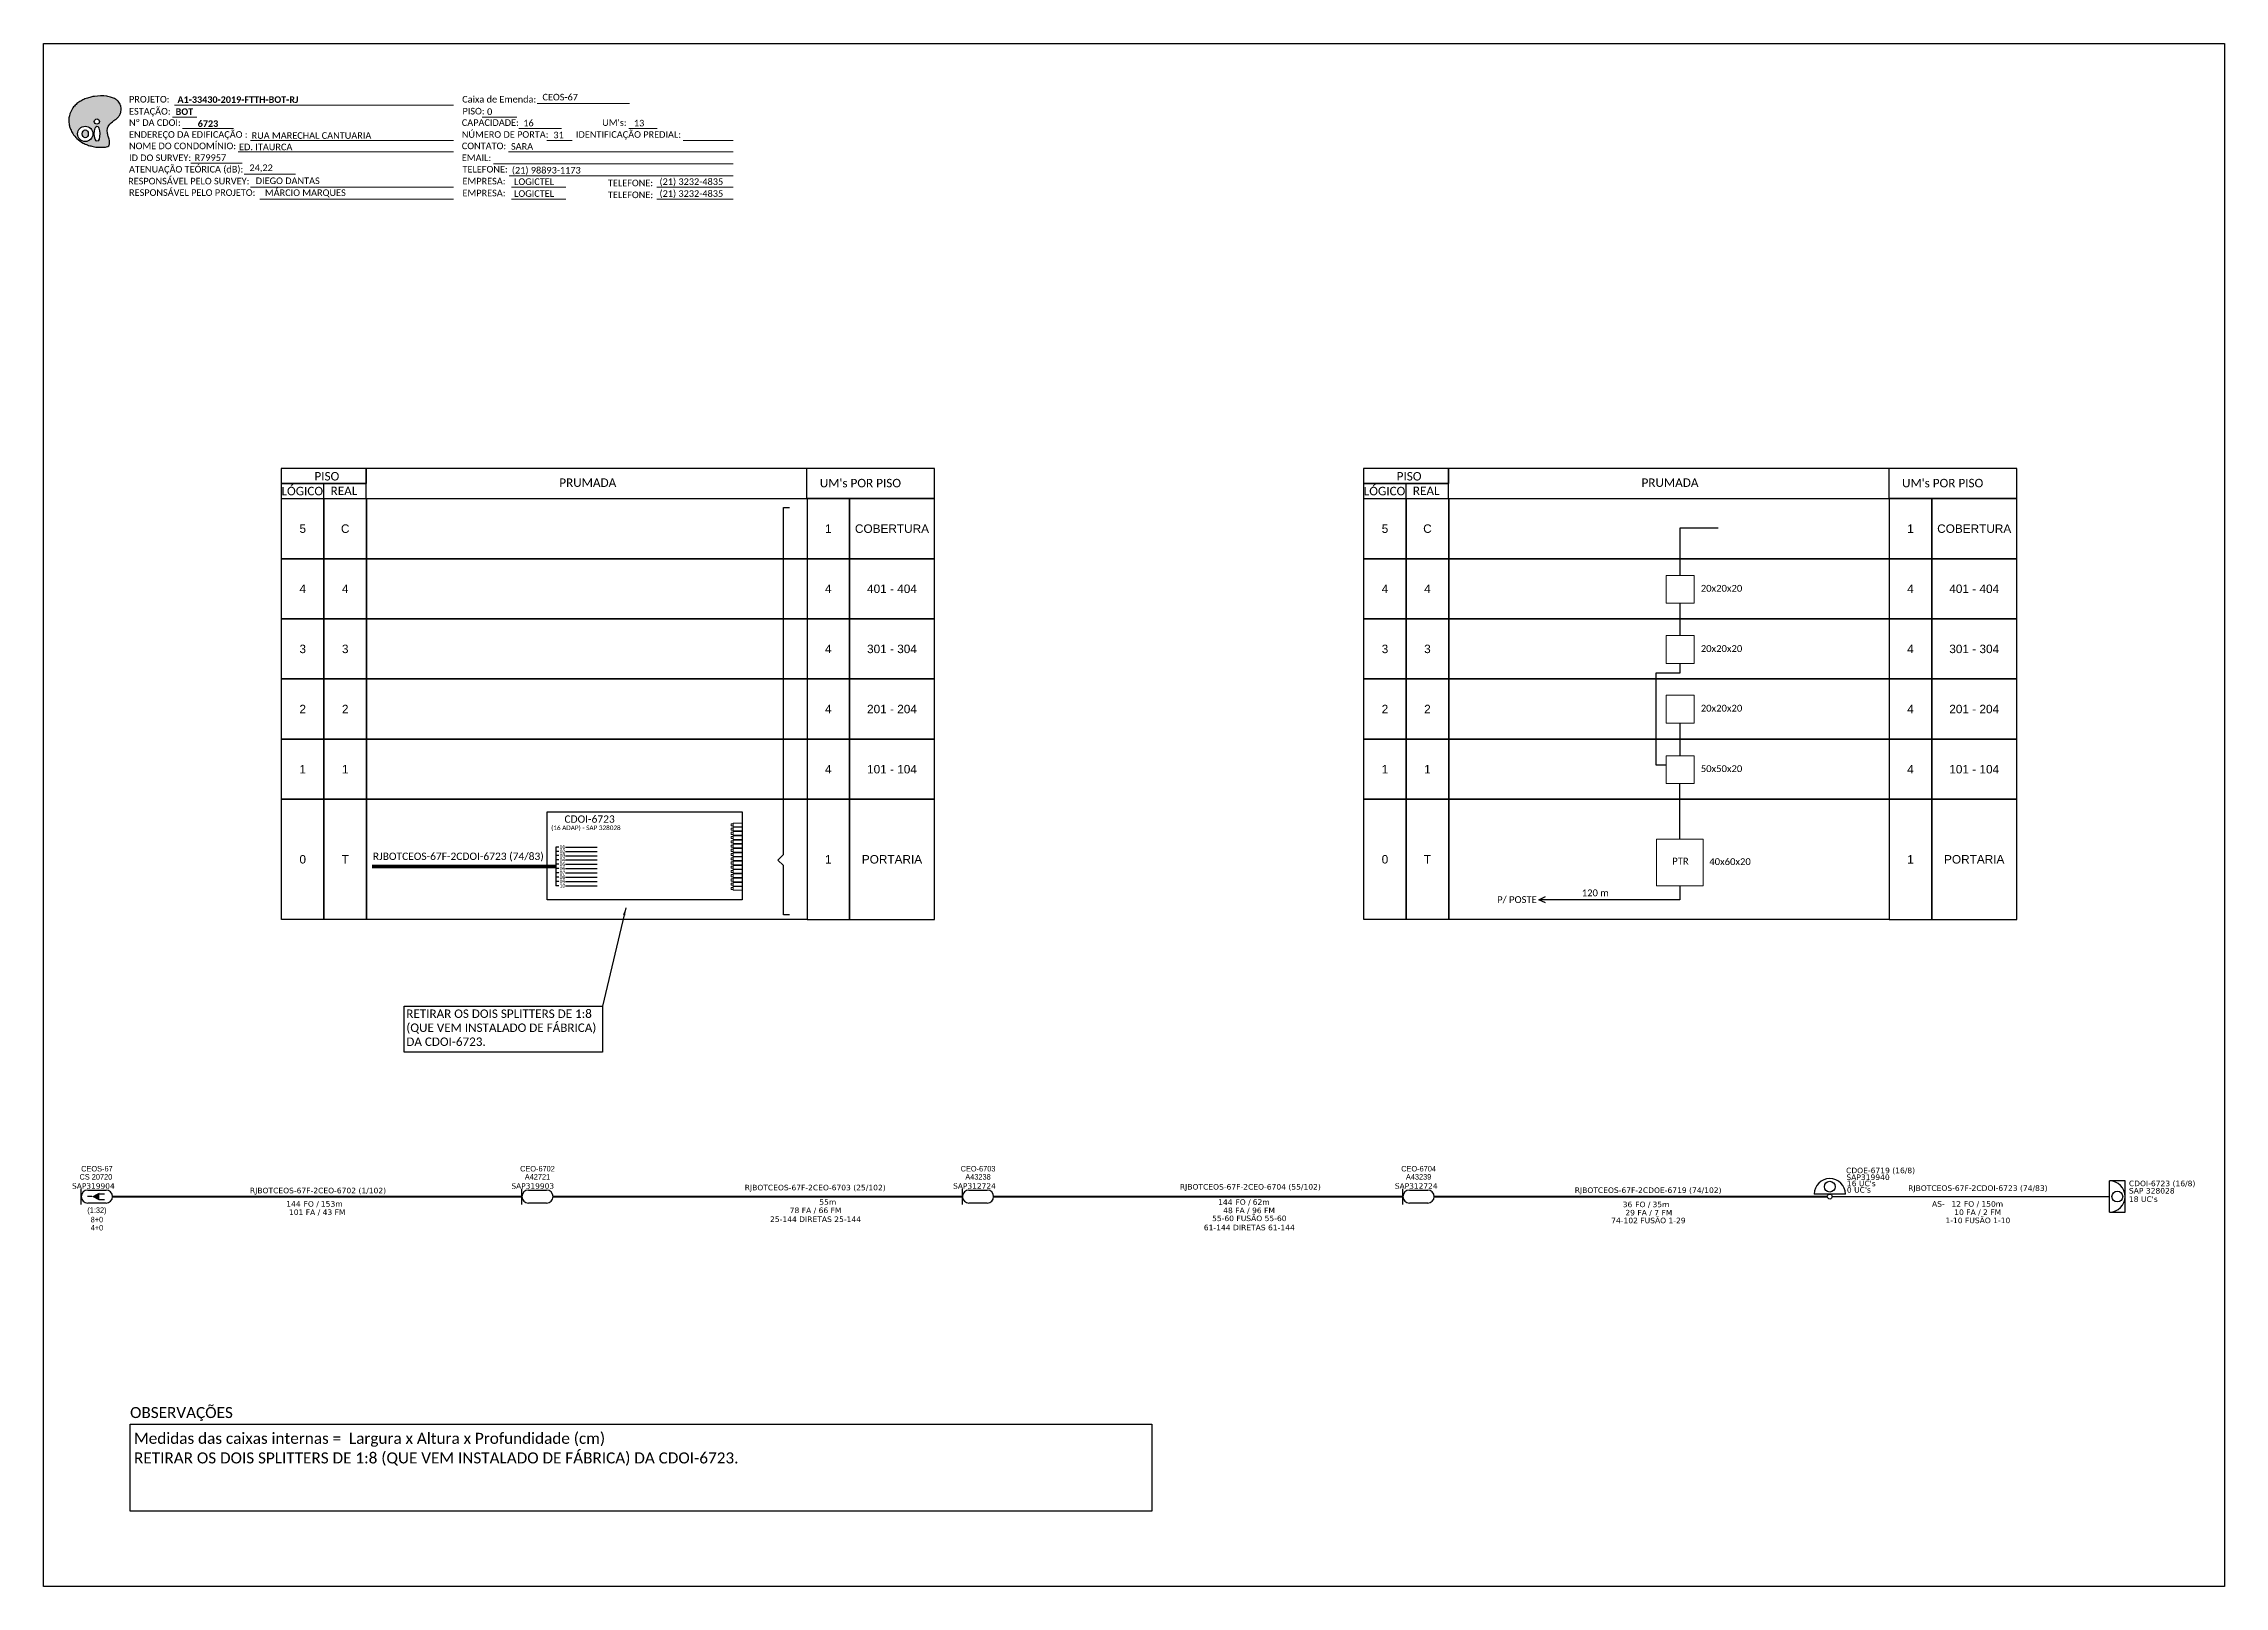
# Model space of a CAD drawing. Header units: millimetres. Extents: x 9740 to 12717, y -5875 to 443.
# Drawn here: x 10515 to 11109, y -2458 to -2038 of the extents above; entities that cross this region are included whole.
import ezdxf
from ezdxf.enums import TextEntityAlignment as Align

# ---------------------------------------------------------------- set-up
doc = ezdxf.new("R2010")
doc.units = ezdxf.units.MM
for name, color, linetype in [('CAP a Instalar', 1, 'Continuous'), ('CDO_INTERIOR', 1, 'Continuous'), ('CDO_POSTE', 1, 'Continuous'), ('CEO', 1, 'Continuous'), ('CEOS', 1, 'Continuous')]:
    doc.layers.add(name, color=color, linetype=linetype)
doc.layers.add('Texto_Cabos', color=1, linetype='Continuous', lineweight=20)
doc.styles.add('ARIAL', font='arial.ttf')
doc.styles.add('siredit', font='verdana.ttf')
doc.styles.add('Style-font000', font='font000.shx')
doc.styles.add('WMF-Calibri0', font='calibri.ttf')
doc.styles.add('WMF-Calibri1', font='calibrib.ttf')
doc.linetypes.add('FENCELINE1', pattern='A,0.25,-0.1,[133,ltypeshp.shx,S=0.1,R=0,X=-0.1,Y=0],-0.1,1', length=1.45)
doc.dimstyles.new('CL', dxfattribs={"dimtxt": 1, "dimasz": 2, "dimexe": 0.18, "dimexo": 0.0625, "dimgap": 0.09, "dimtad": 0, "dimdec": 0, "dimrnd": 1, "dimzin": 0, "dimdsep": 46, "dimtxsty": 'siredit', "dimblk": 'NONE', "dimcen": 0, "dimse1": 1, "dimse2": 1, "dimsd1": 1, "dimsd2": 1, "dimclrt": 7, "dimadec": 0, "dimazin": 0, "dimtfac": 1, "dimtdec": 0, "dimtofl": 0, "dimtmove": 0, "dimatfit": 3, "dimfxl": 1, "dimtolj": 1, "dimtzin": 0, "dimarcsym": 0})

# ---------------------------------------------------------------- blocks, each defined once
blk = doc.blocks.new('OI')
h = blk.add_hatch(color=40)
edge = h.paths.add_edge_path()
edge.add_spline(control_points=[(4.35, -0.67), (3.92, -0.99), (3.26, -1.5), (2.81, -2.59), (2.9, -3.5), (3.06, -4.27), (3.31, -4.85), (3.37, -5.39), (3.4, -5.88), (3.2, -6.4), (2.54, -6.61), (1.65, -6.63), (0.55, -6.67), (-0.56, -6.42), (-1.61, -6.14), (-2.77, -5.61), (-3.92, -4.77), (-4.89, -3.7), (-5.34, -2.65), (-5.6, -1.94), (-5.85, -0.96), (-5.71, 0.47), (-5.1, 2.02), (-4.14, 3.02), (-3.3, 3.61), (-2.37, 4.16), (-1.36, 4.44), (-0.56, 4.7), (0.79, 4.85), (2.24, 4.97), (3.79, 4.57), (4.67, 4.21), (5.44, 3.65), (5.76, 2.99), (6.03, 2.21), (6.01, 1.46), (5.72, 0.64), (5.31, 0.08), (4.88, -0.38), (4.51, -0.55), (4.35, -0.67)], knot_values=[0, 0, 0, 0, 1.60434, 2.417191, 3.427595, 4.282808, 4.776746, 5.304182, 5.888771, 6.258406, 6.858137, 7.79129, 8.986195, 10.124242, 11.187857, 12.242908, 13.953784, 15.414161, 16.515391, 17.349188, 17.675853, 19.552021, 21.515531, 22.568638, 23.63245, 24.621084, 25.782718, 26.745347, 27.142653, 29.870543, 31.004649, 31.921532, 32.709589, 33.801391, 34.042471, 35.192333, 35.971461, 36.628871, 37.254359, 37.836911, 37.836911, 37.836911, 37.836911], degree=3, periodic=0)
h.paths.add_polyline_path([(1.13, -0.87, -1), (-0.04, -0.87, -1)], flags=16)
edge = h.paths.add_edge_path(flags=16)
edge.add_ellipse((0.56, -3.59), major_axis=(-0.02, 1.71), ratio=0.361305, start_angle=0, end_angle=360)
h.paths.add_polyline_path([(-0.36, -3.62, -1), (-3.8, -3.62, -1)], flags=16)
edge = h.paths.add_edge_path(flags=0)
edge.add_ellipse((-2.08, -3.62), major_axis=(0, 0.885), ratio=0.758294, start_angle=0, end_angle=360)
at = {"color": 40}
for centre, radius in [((-2.08, -3.62), 1.72), ((0.54, -0.87), 0.587)]:
    blk.add_circle(centre, radius, dxfattribs=at)
blk.add_ellipse((-2.08, -3.62), major_axis=(0, 0.885), ratio=0.758294, start_param=-3.141592653589792, end_param=3.141592653589792, dxfattribs=at)
blk.add_ellipse((0.56, -3.59), major_axis=(-0.02, 1.71), ratio=0.361305, dxfattribs=at)
at = {"color": 40, "start_tangent": (-0.800898, -0.598801), "end_tangent": (-0.800898, -0.598801)}
blk.add_spline([(4.35, -0.67), (3.2, -1.78), (2.9, -2.54), (2.92, -3.55), (3.12, -4.38), (3.28, -4.85), (3.37, -5.37), (3.35, -5.95), (3.2, -6.29), (2.66, -6.55), (1.73, -6.63), (0.54, -6.62), (-0.58, -6.41), (-1.6, -6.11), (-2.56, -5.67), (-3.95, -4.67), (-4.89, -3.56), (-5.37, -2.56), (-5.64, -1.78), (-5.72, -1.46), (-5.63, 0.42), (-4.84, 2.22), (-4.13, 2.99), (-3.27, 3.62), (-2.4, 4.09), (-1.3, 4.47), (-0.37, 4.72), (0.02, 4.77), (2.75, 4.8), (3.85, 4.53), (4.69, 4.16), (5.31, 3.68), (5.85, 2.73), (5.93, 2.5), (5.94, 1.35), (5.67, 0.62), (5.29, 0.08), (4.84, -0.36), (4.35, -0.67)], degree=3, dxfattribs=at)
blk = doc.blocks.new('CARIMBO')
at = {"color": 7, "lineweight": 0}
for points in [[(35.66, -16.79), (111.64, -16.79)], [(134.48, -16.3), (159.61, -16.3)], [(35.15, -20.06), (41.7, -20.06)], [(37.81, -23.14), (51.75, -23.14)], [(119.43, -20.02), (128.92, -20.02)], [(129.48, -23.14), (141.1, -23.14)], [(159.42, -23.14), (167.09, -23.14)], [(52.97, -29.48), (111.64, -29.48)], [(56.38, -26.37), (111.64, -26.37)], [(126.6, -29.48), (187.83, -29.48)], [(137.07, -26.37), (144.01, -26.37)], [(174.24, -26.37), (187.8, -26.37)], [(40.13, -32.55), (54.07, -32.55)], [(54.67, -35.52), (68.61, -35.52)], [(122.56, -32.72), (187.83, -32.72)], [(56.38, -39.07), (111.64, -39.07)], [(126.84, -35.96), (187.83, -35.96)], [(127.45, -39.07), (142.25, -39.07)], [(167.06, -39.07), (187.83, -39.07)], [(58.87, -42.31), (111.64, -42.31)], [(127.45, -42.31), (142.25, -42.31)], [(167.06, -42.31), (187.83, -42.31)]]:
    blk.add_lwpolyline(points, dxfattribs=at)
at = {"color": 7, "xscale": 1.213923925163967, "yscale": 1.213923925163967, "zscale": 1.213923925163967, "rotation": 0.1532896023949059}
blk.add_blockref('OI', (13.86, -20.16), dxfattribs=at)
at = {"color": 7, "lineweight": 0, "style": 'WMF-Calibri0'}
for s, height, p in [('PROJETO:', 1.793, (23.26, -16.04)), ('ESTAÇÃO:', 1.793, (23.26, -19.32)), ('Caixa de Emenda:', 1.7927, (114.02, -16.04)), ('PISO:', 1.793, (114.09, -19.28)), ('ENDEREÇO DA EDIFICAÇÃO :', 1.7927, (23.26, -25.63)), ('Nº DA CDOI:', 1.7927, (23.26, -22.39)), ('CAPACIDADE:', 1.7927, (113.91, -22.39)), ('NÚMERO DE PORTA:', 1.7927, (113.91, -25.63)), ('IDENTIFICAÇÃO PREDIAL:', 1.7927, (144.99, -25.63)), ("UM's:", 1.793, (152.15, -22.39)), ('NOME DO CONDOMÍNIO:', 1.7927, (23.26, -28.74)), ('CONTATO:', 1.793, (113.91, -28.74)), ('ATENUAÇÃO TEÓRICA (dB):', 1.7927, (23.26, -35.09)), ('ID DO SURVEY:', 1.7927, (23.26, -31.97)), ('EMAIL:', 1.793, (113.91, -31.97)), ('TELEFONE:', 1.793, (114.09, -35.09)), ('RESPONSÁVEL PELO SURVEY:', 1.7927, (23.02, -38.32)), ('RESPONSÁVEL PELO PROJETO:', 1.7927, (23.26, -41.44)), ('EMPRESA:', 1.793, (114.09, -38.32)), ('EMPRESA:', 1.793, (114.09, -41.56)), ('TELEFONE:', 1.793, (153.7, -38.83)), ('TELEFONE:', 1.793, (153.7, -42.06))]:
    blk.add_text(s, height=height, dxfattribs=at).set_placement(p)
at = {"color": 7, "lineweight": 0, "flags": 8}
for tag, p, style in [('EST', (35.94, -19.41), 'WMF-Calibri1'), ('PROJ', (36.46, -16.13), 'WMF-Calibri1'), ('PISO_PTR', (120.78, -19.42), 'WMF-Calibri0'), ('CEOS-XX', (135.87, -15.46), 'WMF-Calibri0'), ('CAPAC.', (130.66, -22.52), 'WMF-Calibri0'), ("UC'S", (160.78, -22.54), 'WMF-Calibri0'), ('NOME_DO_COND.', (53.23, -29.02), 'WMF-Calibri0'), ('LOGRADOURO', (56.65, -25.91), 'WMF-Calibri0'), ('NOME_DO_CONTATO', (127.3, -28.89), 'WMF-Calibri0'), ('N°', (138.85, -25.77), 'WMF-Calibri0'), ('N°PREDIO', (174.94, -25.77), 'WMF-Calibri0'), ('_ID_', (40.39, -31.94), 'WMF-Calibri0'), ('O_POTEN', (56.06, -34.68), 'WMF-Calibri0'), ('EMAIL', (123.26, -32.12), 'WMF-Calibri0'), ('TELEFONE', (127.55, -35.36), 'WMF-Calibri0'), ('RES_SURVEY', (57.78, -38.23), 'WMF-Calibri0'), ('RES_PROJ', (60.27, -41.47), 'WMF-Calibri0'), ('EMP_RESP_SURVEY', (128.16, -38.47), 'WMF-Calibri0'), ('EMP_RESP_PROJ', (128.16, -41.71), 'WMF-Calibri0'), ('CONT_RESP_SURVEY', (167.76, -38.47), 'WMF-Calibri0'), ('CONT_RESP_PROJ', (167.76, -41.71), 'WMF-Calibri0')]:
    blk.add_attdef(tag, p, '', height=1.79, dxfattribs=dict(at, style=style))
at = {"color": 7, "lineweight": 0, "style": 'WMF-Calibri1', "flags": 8}
blk.add_attdef("N° CDO'S", text='', height=1.79, dxfattribs=at).set_placement((44.78, -22.68), align=Align.CENTER)
blk = doc.blocks.new('A$C4360606C')
at = {"color": 0}
for points in [[(0, 4.11), (23.15, 4.11), (23.15, 8.22), (0, 8.22)], [(0, 0), (23.15, 0), (23.15, 4.11), (0, 4.11)]]:
    blk.add_lwpolyline(points, close=True, dxfattribs=at)
for points in [[(23.15, 0), (177.9, 0), (177.9, 8.22), (23.15, 8.22), (23.15, 8.22), (23.15, 4.11)], [(143.15, 0), (143.15, 8.22)], [(11.57, 0), (11.57, 4.11)]]:
    blk.add_lwpolyline(points)
at = {"color": 0, "style": 'WMF-Calibri0'}
for s, p in [('     PISO', (4.96, 4.92)), ('  LÓGICO', (-1.58, 0.89)), ('    REAL', (10.18, 0.95)), ('PRUMADA', (75.71, 3.18)), ("UM's POR PISO", (146.67, 3.06))]:
    blk.add_text(s, height=2.3, dxfattribs=at).set_placement(p)
blk = doc.blocks.new('_None')

msp = doc.modelspace()

# ---------------------------------------------------------------- linework, layer by layer
for points in [[(10514.88, -2038.31), (11108.88, -2038.31), (11108.88, -2458.31), (10514.88, -2458.31)], [(10579.67, -2162.16), (10591.24, -2162.16), (10591.24, -2178.53), (10579.67, -2178.53)], [(10591.24, -2162.16), (10602.82, -2162.16), (10602.82, -2178.53), (10591.24, -2178.53)], [(10602.82, -2162.16), (10722.82, -2162.16), (10722.82, -2178.53), (10602.82, -2178.53)], [(10734.39, -2162.16), (10722.82, -2162.16), (10722.82, -2178.53), (10734.39, -2178.53)], [(10757.53, -2162.16), (10734.39, -2162.16), (10734.39, -2178.53), (10757.53, -2178.53)], [(10874.45, -2162.16), (10886.02, -2162.16), (10886.02, -2178.53), (10874.45, -2178.53)], [(10886.02, -2162.16), (10897.6, -2162.16), (10897.6, -2178.53), (10886.02, -2178.53)], [(10897.6, -2162.16), (11017.6, -2162.16), (11017.6, -2178.53), (10897.6, -2178.53)], [(11029.17, -2162.16), (11017.6, -2162.16), (11017.6, -2178.53), (11029.17, -2178.53)], [(11052.31, -2162.16), (11029.17, -2162.16), (11029.17, -2178.53), (11052.31, -2178.53)], [(10579.67, -2178.53), (10591.24, -2178.53), (10591.24, -2194.91), (10579.67, -2194.91)], [(10591.24, -2178.53), (10602.82, -2178.53), (10602.82, -2194.91), (10591.24, -2194.91)], [(10602.82, -2178.53), (10722.82, -2178.53), (10722.82, -2194.91), (10602.82, -2194.91)], [(10734.39, -2178.53), (10722.82, -2178.53), (10722.82, -2194.91), (10734.39, -2194.91)], [(10757.53, -2178.53), (10734.39, -2178.53), (10734.39, -2194.91), (10757.53, -2194.91)], [(10874.45, -2178.53), (10886.02, -2178.53), (10886.02, -2194.91), (10874.45, -2194.91)], [(10886.02, -2178.53), (10897.6, -2178.53), (10897.6, -2194.91), (10886.02, -2194.91)], [(10897.6, -2178.53), (11017.6, -2178.53), (11017.6, -2194.91), (10897.6, -2194.91)], [(11029.17, -2178.53), (11017.6, -2178.53), (11017.6, -2194.91), (11029.17, -2194.91)], [(11052.31, -2178.53), (11029.17, -2178.53), (11029.17, -2194.91), (11052.31, -2194.91)], [(10579.67, -2194.91), (10591.24, -2194.91), (10591.24, -2211.28), (10579.67, -2211.28)], [(10591.24, -2194.91), (10602.82, -2194.91), (10602.82, -2211.28), (10591.24, -2211.28)], [(10602.82, -2194.91), (10722.82, -2194.91), (10722.82, -2211.28), (10602.82, -2211.28)], [(10734.39, -2194.91), (10722.82, -2194.91), (10722.82, -2211.28), (10734.39, -2211.28)], [(10757.53, -2194.91), (10734.39, -2194.91), (10734.39, -2211.28), (10757.53, -2211.28)], [(10874.45, -2194.91), (10886.02, -2194.91), (10886.02, -2211.28), (10874.45, -2211.28)], [(10886.02, -2194.91), (10897.6, -2194.91), (10897.6, -2211.28), (10886.02, -2211.28)], [(10897.6, -2194.91), (11017.6, -2194.91), (11017.6, -2211.28), (10897.6, -2211.28)], [(11029.17, -2194.91), (11017.6, -2194.91), (11017.6, -2211.28), (11029.17, -2211.28)], [(11052.31, -2194.91), (11029.17, -2194.91), (11029.17, -2211.28), (11052.31, -2211.28)], [(10579.67, -2211.28), (10591.24, -2211.28), (10591.24, -2227.65), (10579.67, -2227.65)], [(10591.24, -2211.28), (10602.82, -2211.28), (10602.82, -2227.65), (10591.24, -2227.65)], [(10602.82, -2211.28), (10722.82, -2211.28), (10722.82, -2227.65), (10602.82, -2227.65)], [(10734.39, -2211.28), (10722.82, -2211.28), (10722.82, -2227.65), (10734.39, -2227.65)], [(10757.53, -2211.28), (10734.39, -2211.28), (10734.39, -2227.65), (10757.53, -2227.65)], [(10874.45, -2211.28), (10886.02, -2211.28), (10886.02, -2227.65), (10874.45, -2227.65)], [(10886.02, -2211.28), (10897.6, -2211.28), (10897.6, -2227.65), (10886.02, -2227.65)], [(10897.6, -2211.28), (11017.6, -2211.28), (11017.6, -2227.65), (10897.6, -2227.65)], [(11029.17, -2211.28), (11017.6, -2211.28), (11017.6, -2227.65), (11029.17, -2227.65)], [(11052.31, -2211.28), (11029.17, -2211.28), (11029.17, -2227.65), (11052.31, -2227.65)], [(10579.67, -2227.65), (10591.24, -2227.65), (10591.24, -2244.02), (10579.67, -2244.02)], [(10591.24, -2227.65), (10602.82, -2227.65), (10602.82, -2244.02), (10591.24, -2244.02)], [(10602.82, -2227.65), (10722.82, -2227.65), (10722.82, -2244.02), (10602.82, -2244.02)], [(10734.39, -2227.65), (10722.82, -2227.65), (10722.82, -2244.02), (10734.39, -2244.02)], [(10757.53, -2227.65), (10734.39, -2227.65), (10734.39, -2244.02), (10757.53, -2244.02)], [(10874.45, -2227.65), (10886.02, -2227.65), (10886.02, -2244.02), (10874.45, -2244.02)], [(10886.02, -2227.65), (10897.6, -2227.65), (10897.6, -2244.02), (10886.02, -2244.02)], [(10897.6, -2227.65), (11017.6, -2227.65), (11017.6, -2244.02), (10897.6, -2244.02)], [(11029.17, -2227.65), (11017.6, -2227.65), (11017.6, -2244.02), (11029.17, -2244.02)], [(11052.31, -2227.65), (11029.17, -2227.65), (11029.17, -2244.02), (11052.31, -2244.02)], [(10579.67, -2244.02), (10591.24, -2244.02), (10591.24, -2276.77), (10579.67, -2276.77)], [(10591.24, -2244.02), (10602.82, -2244.02), (10602.82, -2276.77), (10591.24, -2276.77)], [(10602.82, -2244.02), (10722.82, -2244.02), (10722.82, -2276.77), (10602.82, -2276.77)], [(10734.39, -2244.02), (10722.82, -2244.02), (10722.82, -2276.77), (10734.39, -2276.77)], [(10757.53, -2244.02), (10734.39, -2244.02), (10734.39, -2276.77), (10757.53, -2276.77)], [(10874.45, -2244.02), (10886.02, -2244.02), (10886.02, -2276.77), (10874.45, -2276.77)], [(10886.02, -2244.02), (10897.6, -2244.02), (10897.6, -2276.77), (10886.02, -2276.77)], [(10897.6, -2244.02), (11017.6, -2244.02), (11017.6, -2276.77), (10897.6, -2276.77)], [(11029.17, -2244.02), (11017.6, -2244.02), (11017.6, -2276.77), (11029.17, -2276.77)], [(11052.31, -2244.02), (11029.17, -2244.02), (11029.17, -2276.77), (11052.31, -2276.77)]]:
    msp.add_lwpolyline(points, close=True)
at = {"color": 3}
for points in [[(10718.06, -2275.46), (10716.41, -2275.46), (10716.41, -2262.08), (10714.84, -2260.57), (10716.41, -2259.06), (10716.41, -2164.57), (10718.06, -2164.57)], [(10655.24, -2257.04), (10654.37, -2257.04)]]:
    msp.add_lwpolyline(points, dxfattribs=at)
for points in [[(10960.64, -2183.08), (10960.64, -2170.1), (10970.97, -2170.1)], [(10960.64, -2199.48), (10960.64, -2190.67)], [(10956.85, -2234.7), (10954.12, -2234.7), (10954.12, -2209.56), (10960.62, -2209.56), (10960.64, -2207.07)], [(10960.64, -2232.18), (10960.64, -2223.31)], [(10960.58, -2254.92), (10960.58, -2239.76)], [(10657, -2257.05), (10665.7, -2257.05)], [(10960.56, -2267.57), (10960.56, -2271.38), (10922.12, -2271.38)], [(10922.12, -2271.38), (10923.97, -2270.51)], [(10923.97, -2272.25), (10922.12, -2271.38)]]:
    msp.add_lwpolyline(points)
at = {"color": 0, "lineweight": 0}
for points in [[(10956.85, -2183.08), (10964.44, -2183.08), (10964.44, -2190.67), (10956.85, -2190.67)], [(10956.85, -2199.48), (10964.44, -2199.48), (10964.44, -2207.07), (10956.85, -2207.07)], [(10956.85, -2215.73), (10964.44, -2215.73), (10964.44, -2223.31), (10956.85, -2223.31)], [(10956.85, -2232.18), (10964.44, -2232.18), (10964.44, -2239.76), (10956.85, -2239.76)], [(10954.23, -2254.92), (10966.88, -2254.92), (10966.88, -2267.57), (10954.23, -2267.57)]]:
    msp.add_lwpolyline(points, close=True, dxfattribs=at)
at = {"color": 1}
for points in [[(10705.15, -2271.39), (10705.15, -2271.39), (10705.15, -2271.39), (10652.02, -2271.39), (10652.02, -2247.49), (10652.02, -2247.49)], [(10654.37, -2257.04), (10654.37, -2267.58)], [(10655.24, -2261.72), (10654.37, -2261.72)], [(10657, -2261.73), (10665.7, -2261.73)]]:
    msp.add_lwpolyline(points, dxfattribs=at)
msp.add_lwpolyline([(10652.02, -2247.49), (10705.15, -2247.49), (10705.15, -2271.39), (10652.02, -2271.39)], close=True, dxfattribs=at)
at = {"color": 1, "lineweight": 0}
for points in [[(10702.16, -2250.72), (10702.74, -2250.72), (10702.74, -2251.29), (10702.16, -2251.29)], [(10702.16, -2251.87), (10702.74, -2251.87), (10702.74, -2252.44), (10702.16, -2252.44)], [(10702.16, -2253.02), (10702.74, -2253.02), (10702.74, -2253.6), (10702.16, -2253.6)], [(10702.16, -2254.18), (10702.74, -2254.18), (10702.74, -2254.75), (10702.16, -2254.75)], [(10702.16, -2255.33), (10702.74, -2255.33), (10702.74, -2255.9), (10702.16, -2255.9)], [(10702.16, -2256.48), (10702.74, -2256.48), (10702.74, -2257.06), (10702.16, -2257.06)], [(10702.16, -2257.64), (10702.74, -2257.64), (10702.74, -2258.21), (10702.16, -2258.21)], [(10702.16, -2258.79), (10702.74, -2258.79), (10702.74, -2259.36), (10702.16, -2259.36)], [(10702.16, -2259.94), (10702.74, -2259.94), (10702.74, -2260.51), (10702.16, -2260.51)], [(10702.16, -2261.1), (10702.74, -2261.1), (10702.74, -2261.67), (10702.16, -2261.67)], [(10702.16, -2262.25), (10702.74, -2262.25), (10702.74, -2262.82), (10702.16, -2262.82)], [(10702.16, -2263.4), (10702.74, -2263.4), (10702.74, -2263.97), (10702.16, -2263.97)], [(10702.16, -2264.55), (10702.74, -2264.55), (10702.74, -2265.13), (10702.16, -2265.13)], [(10702.16, -2265.71), (10702.74, -2265.71), (10702.74, -2266.28), (10702.16, -2266.28)], [(10702.16, -2266.86), (10702.74, -2266.86), (10702.74, -2267.43), (10702.16, -2267.43)], [(10702.16, -2268.01), (10702.74, -2268.01), (10702.74, -2268.59), (10702.16, -2268.59)]]:
    msp.add_lwpolyline(points, close=True, dxfattribs=at)
for points in [[(10702.74, -2250.51), (10702.74, -2251.5)], [(10702.74, -2250.51), (10705.15, -2250.51)], [(10702.74, -2251.5), (10705.15, -2251.5)], [(10702.74, -2251.66), (10702.74, -2252.65)], [(10702.74, -2251.66), (10705.15, -2251.66)], [(10702.74, -2252.65), (10705.15, -2252.65)], [(10702.74, -2252.82), (10702.74, -2253.8)], [(10702.74, -2252.82), (10705.15, -2252.82)], [(10702.74, -2253.8), (10705.15, -2253.8)], [(10702.74, -2253.97), (10702.74, -2254.96)], [(10702.74, -2253.97), (10705.15, -2253.97)], [(10702.74, -2254.96), (10705.15, -2254.96)], [(10702.74, -2255.12), (10702.74, -2256.11)], [(10702.74, -2255.12), (10705.15, -2255.12)], [(10702.74, -2256.11), (10705.15, -2256.11)], [(10702.74, -2256.28), (10702.74, -2257.26)], [(10702.74, -2256.28), (10705.15, -2256.28)], [(10702.74, -2257.26), (10705.15, -2257.26)], [(10702.74, -2257.43), (10702.74, -2258.42)], [(10702.74, -2257.43), (10705.15, -2257.43)], [(10702.74, -2258.42), (10705.15, -2258.42)], [(10702.74, -2258.58), (10702.74, -2259.57)], [(10702.74, -2258.58), (10705.15, -2258.58)], [(10702.74, -2259.57), (10705.15, -2259.57)], [(10702.74, -2259.74), (10702.74, -2260.72)], [(10702.74, -2259.74), (10705.15, -2259.74)], [(10702.74, -2260.72), (10705.15, -2260.72)], [(10702.74, -2260.89), (10702.74, -2261.87)], [(10702.74, -2260.89), (10705.15, -2260.89)], [(10702.74, -2261.87), (10705.15, -2261.87)], [(10702.74, -2262.04), (10702.74, -2263.03)], [(10702.74, -2262.04), (10705.15, -2262.04)], [(10702.74, -2263.03), (10705.15, -2263.03)], [(10702.74, -2263.19), (10702.74, -2264.18)], [(10702.74, -2263.19), (10705.15, -2263.19)], [(10702.74, -2264.18), (10705.15, -2264.18)], [(10702.74, -2264.35), (10702.74, -2265.33)], [(10702.74, -2264.35), (10705.15, -2264.35)], [(10702.74, -2265.33), (10705.15, -2265.33)], [(10702.74, -2265.5), (10702.74, -2266.49)], [(10702.74, -2265.5), (10705.15, -2265.5)], [(10702.74, -2266.49), (10705.15, -2266.49)], [(10702.74, -2266.65), (10702.74, -2267.64)], [(10702.74, -2266.65), (10705.15, -2266.65)], [(10702.74, -2267.64), (10705.15, -2267.64)], [(10702.74, -2267.81), (10702.74, -2268.79)], [(10702.74, -2267.81), (10705.15, -2267.81)], [(10702.74, -2268.79), (10705.15, -2268.79)]]:
    msp.add_lwpolyline(points, dxfattribs=at)
at = {"color": 1, "const_width": 1}
msp.add_lwpolyline([(10654.37, -2262.31), (10604.35, -2262.31), (10604.35, -2262.31), (10604.35, -2262.31), (10604.35, -2262.31)], dxfattribs=at)
at = {"color": 2}
for points in [[(10655.24, -2258.21), (10654.37, -2258.21)], [(10657, -2258.22), (10665.7, -2258.22)]]:
    msp.add_lwpolyline(points, dxfattribs=at)
at = {"color": 0}
for points in [[(10655.24, -2259.38), (10654.37, -2259.38)], [(10657, -2259.39), (10665.7, -2259.39)]]:
    msp.add_lwpolyline(points, dxfattribs=at)
at = {"color": 5}
for points in [[(10655.24, -2260.55), (10654.37, -2260.55)], [(10657, -2260.56), (10665.7, -2260.56)]]:
    msp.add_lwpolyline(points, dxfattribs=at)
at = {"color": 6}
for points in [[(10655.24, -2262.89), (10654.37, -2262.89)], [(10657, -2262.9), (10665.7, -2262.9)]]:
    msp.add_lwpolyline(points, dxfattribs=at)
at = {"color": 28}
for points in [[(10655.24, -2264.06), (10654.37, -2264.06)], [(10657, -2264.07), (10665.7, -2264.07)]]:
    msp.add_lwpolyline(points, dxfattribs=at)
at = {"color": 221}
for points in [[(10655.24, -2265.24), (10654.37, -2265.24)], [(10657, -2265.24), (10665.7, -2265.24)]]:
    msp.add_lwpolyline(points, dxfattribs=at)
at = {"color": 7}
for points in [[(10655.24, -2266.41), (10654.37, -2266.41)], [(10657, -2266.41), (10665.7, -2266.41)]]:
    msp.add_lwpolyline(points, dxfattribs=at)
at = {"color": 8}
for points in [[(10655.24, -2267.58), (10654.37, -2267.58)], [(10657, -2267.58), (10665.7, -2267.58)]]:
    msp.add_lwpolyline(points, dxfattribs=at)
at = {"color": 3}
msp.add_lwpolyline([(10613.07, -2300.38), (10667.1, -2300.38), (10667.1, -2312.91), (10613.07, -2312.91)], close=True, dxfattribs=at)
at = {"color": 0}
msp.add_lwpolyline([(10538.45, -2414.11), (10816.7, -2414.11), (10816.7, -2437.81), (10538.45, -2437.81)], close=True, dxfattribs=at)
at = {"layer": 'CAP a Instalar', "color": 0, "linetype": 'FENCELINE1', "lineweight": 40, "ltscale": 0.001}
for points in [[(10533.65, -2352.19), (10645.15, -2352.19)], [(10653.65, -2352.19), (10765.15, -2352.19)], [(10773.65, -2352.19), (10885.15, -2352.19)]]:
    msp.add_lwpolyline(points, dxfattribs=at)
at = {"layer": 'CAP a Instalar', "color": 5, "linetype": 'FENCELINE1', "lineweight": 40, "ltscale": 0.001}
msp.add_lwpolyline([(10893.65, -2352.19), (11000.73, -2352.19)], dxfattribs=at)
at = {"layer": 'CAP a Instalar', "linetype": 'FENCELINE1', "ltscale": 3.5, "const_width": 0.4}
msp.add_lwpolyline([(11077.6, -2352.19), (11002.06, -2352.19)], dxfattribs=at)
at = {"layer": 'CDO_INTERIOR', "color": 1}
for p, q in [((11081.85, -2347.94), (11077.6, -2347.94)), ((11081.85, -2356.44), (11081.85, -2347.94)), ((11077.6, -2356.44), (11081.85, -2356.44))]:
    msp.add_line(p, q, dxfattribs=at)
msp.add_lwpolyline([(11077.6, -2356.44), (11077.6, -2347.94)], dxfattribs=at)
msp.add_circle((11079.73, -2352.19), 1.47, dxfattribs=at)
msp.add_arc((11077.6, -2352.19), 4.25, 269.97241, 89.97241, dxfattribs=at)
at = {"layer": 'CDO_POSTE', "color": 5}
msp.add_lwpolyline([(11005.64, -2351.52), (10997.14, -2351.52)], dxfattribs=at)
for centre, radius in [((11001.39, -2349.5), 1.47), ((11001.39, -2352.19), 0.665)]:
    msp.add_circle(centre, radius, dxfattribs=at)
msp.add_arc((11001.39, -2351.52), 4.25, 0, 180, dxfattribs=at)
at = {"layer": 'CEO', "color": 0}
for p, q in [((10646.92, -2350.42), (10651.88, -2350.42)), ((10766.92, -2350.42), (10771.88, -2350.42)), ((10886.92, -2350.42), (10891.88, -2350.42)), ((10651.88, -2353.96), (10646.92, -2353.96)), ((10771.88, -2353.96), (10766.92, -2353.96)), ((10891.88, -2353.96), (10886.92, -2353.96))]:
    msp.add_line(p, q, dxfattribs=at)
for points in [[(10645.15, -2354.32), (10645.15, -2350.06)], [(10765.15, -2354.32), (10765.15, -2350.06)], [(10885.15, -2354.32), (10885.15, -2350.06)]]:
    msp.add_lwpolyline(points, dxfattribs=at)
for centre in [(10646.92, -2352.19), (10766.92, -2352.19), (10886.92, -2352.19)]:
    msp.add_arc(centre, 1.77, 90, 270, dxfattribs=at)
at = {"layer": 'CEOS', "color": 0}
for p, q in [((10526.92, -2350.42), (10531.88, -2350.42)), ((10531.88, -2353.96), (10526.92, -2353.96))]:
    msp.add_line(p, q, dxfattribs=at)
for points in [[(10525.15, -2354.32), (10525.15, -2350.06)], [(10528.03, -2352.19), (10526.84, -2352.19)], [(10529.99, -2351.49), (10531.5, -2351.49)], [(10529.99, -2352.96), (10531.5, -2352.96)]]:
    msp.add_lwpolyline(points, dxfattribs=at)
msp.add_lwpolyline([(10528.03, -2352.19, 0, 2.18, 0), (10530.08, -2352.19, 2.18, 2.18, 0)], format="xyseb", dxfattribs=at)
for centre, start, end in [((10526.92, -2352.19), 90, 270), ((10531.88, -2352.19), 270, 90), ((10651.88, -2352.19), 270, 90), ((10771.88, -2352.19), 270, 90), ((10891.88, -2352.19), 270, 90)]:
    msp.add_arc(centre, 1.77, start, end, dxfattribs=at)

# ---------------------------------------------------------------- block references
ref = msp.add_blockref('CARIMBO', (10514.88, -2038.31))
ref.add_attrib('PROJ', 'A1-33430-2019-FTTH-BOT-RJ', (10551.34, -2054.44), dxfattribs={"color": 7, "lineweight": 0, "height": 1.7927, "style": 'WMF-Calibri1'})
ref.add_attrib('EST', 'BOT', (10550.83, -2057.72), dxfattribs={"color": 7, "lineweight": 0, "height": 1.793, "style": 'WMF-Calibri1'})
ref.add_attrib("N° CDO'S", '6723', dxfattribs={"color": 7, "lineweight": 0, "height": 1.793, "style": 'WMF-Calibri1'}).set_placement((10559.66, -2060.98), align=Align.CENTER)
ref.add_attrib('LOGRADOURO', 'RUA MARECHAL CANTUARIA', (10571.53, -2064.22), dxfattribs={"color": 7, "lineweight": 0, "height": 1.7927, "style": 'WMF-Calibri0'})
ref.add_attrib('NOME_DO_COND.', 'ED. ITAURCA', (10568.12, -2067.33), dxfattribs={"color": 7, "lineweight": 0, "height": 1.7927, "style": 'WMF-Calibri0'})
ref.add_attrib('_ID_', 'R79957', (10556.01, -2070.25), dxfattribs={"color": 7, "lineweight": 0, "height": 1.793, "style": 'WMF-Calibri0'})
ref.add_attrib('O_POTEN', '24,22', (10570.95, -2072.99), dxfattribs={"color": 7, "lineweight": 0, "height": 1.793, "style": 'WMF-Calibri0'})
ref.add_attrib('RES_SURVEY', 'DIEGO DANTAS', (10572.66, -2076.54), dxfattribs={"color": 7, "lineweight": 0, "height": 1.7927, "style": 'WMF-Calibri0'})
ref.add_attrib('RES_PROJ', 'MÁRCIO MARQUES', (10575.15, -2079.78), dxfattribs={"color": 7, "lineweight": 0, "height": 1.7927, "style": 'WMF-Calibri0'})
ref.add_attrib('CEOS-XX', 'CEOS-67', (10650.76, -2053.77), dxfattribs={"color": 7, "lineweight": 0, "height": 1.793, "style": 'WMF-Calibri0'})
ref.add_attrib('CAPAC.', '16', (10645.54, -2060.82), dxfattribs={"color": 7, "lineweight": 0, "height": 1.793, "style": 'WMF-Calibri0'})
ref.add_attrib("UC'S", '13', (10675.66, -2060.85), dxfattribs={"color": 7, "lineweight": 0, "height": 1.793, "style": 'WMF-Calibri0'})
ref.add_attrib('PISO_PTR', '0', (10635.67, -2057.73), dxfattribs={"color": 7, "lineweight": 0, "height": 1.79, "style": 'WMF-Calibri0'})
ref.add_attrib('N°', '31', (10653.73, -2064.08), dxfattribs={"color": 7, "lineweight": 0, "height": 1.793, "style": 'WMF-Calibri0'})
ref.add_attrib('NOME_DO_CONTATO', 'SARA', (10642.18, -2067.19), dxfattribs={"color": 7, "lineweight": 0, "height": 1.793, "style": 'WMF-Calibri0'})
ref.add_attrib('TELEFONE', '(21) 98893-1173', (10642.43, -2073.67), dxfattribs={"color": 7, "lineweight": 0, "height": 1.7927, "style": 'WMF-Calibri0'})
ref.add_attrib('EMP_RESP_SURVEY', 'LOGICTEL', (10643.04, -2076.78), dxfattribs={"color": 7, "lineweight": 0, "height": 1.793, "style": 'WMF-Calibri0'})
ref.add_attrib('EMP_RESP_PROJ', 'LOGICTEL', (10643.04, -2080.02), dxfattribs={"color": 7, "lineweight": 0, "height": 1.793, "style": 'WMF-Calibri0'})
ref.add_attrib('CONT_RESP_SURVEY', '(21) 3232-4835', (10682.64, -2076.78), dxfattribs={"color": 7, "lineweight": 0, "height": 1.7927, "style": 'WMF-Calibri0'})
ref.add_attrib('CONT_RESP_PROJ', '(21) 3232-4835', (10682.64, -2080.02), dxfattribs={"color": 7, "lineweight": 0, "height": 1.7927, "style": 'WMF-Calibri0'})
for p in [(10579.63, -2162.16), (10874.41, -2162.16)]:
    msp.add_blockref('A$C4360606C', p)

# ---------------------------------------------------------------- texts
at = {"style": 'ARIAL'}
for s, height, p in [('5', 2.3, (10585.46, -2170.35)), ('C', 2.3, (10597.03, -2170.35)), ('1', 2.3, (10728.6, -2170.35)), ('COBERTURA', 2.3, (10745.96, -2170.35)), ('5', 2.3, (10880.24, -2170.35)), ('C', 2.3, (10891.81, -2170.35)), ('1', 2.3, (11023.38, -2170.35)), ('COBERTURA', 2.3, (11040.74, -2170.35)), ('4', 2.3, (10585.46, -2186.72)), ('4', 2.3, (10597.03, -2186.72)), ('4', 2.3, (10728.6, -2186.72)), ('401 - 404', 2.3, (10745.96, -2186.72)), ('4', 2.3, (10880.24, -2186.72)), ('4', 2.3, (10891.81, -2186.72)), ('4', 2.3, (11023.38, -2186.72)), ('401 - 404', 2.3, (11040.74, -2186.72)), ('3', 2.3, (10585.46, -2203.09)), ('3', 2.3, (10597.03, -2203.09)), ('4', 2.3, (10728.6, -2203.09)), ('301 - 304', 2.3, (10745.96, -2203.09)), ('3', 2.3, (10880.24, -2203.09)), ('3', 2.3, (10891.81, -2203.09)), ('4', 2.3, (11023.38, -2203.09)), ('301 - 304', 2.3, (11040.74, -2203.09)), ('2', 2.3, (10585.46, -2219.46)), ('2', 2.3, (10597.03, -2219.46)), ('4', 2.3, (10728.6, -2219.46)), ('201 - 204', 2.3, (10745.96, -2219.46)), ('2', 2.3, (10880.24, -2219.46)), ('2', 2.3, (10891.81, -2219.46)), ('4', 2.3, (11023.38, -2219.46)), ('201 - 204', 2.3, (11040.74, -2219.46)), ('1', 2.3, (10585.46, -2235.84)), ('1', 2.3, (10597.03, -2235.84)), ('4', 2.3, (10728.6, -2235.84)), ('101 - 104', 2.3, (10745.96, -2235.84)), ('1', 2.3, (10880.24, -2235.84)), ('1', 2.3, (10891.81, -2235.84)), ('4', 2.3, (11023.38, -2235.84)), ('101 - 104', 2.3, (11040.74, -2235.84)), ('01', 1, (10656.21, -2257.04)), ('0', 2.3, (10585.46, -2260.37)), ('T', 2.3, (10597.03, -2260.37)), ('02', 1, (10656.21, -2258.21)), ('03', 1, (10656.21, -2259.38)), ('04', 1, (10656.21, -2260.55)), ('05', 1, (10656.21, -2261.72)), ('06', 1, (10656.21, -2262.89)), ('1', 2.3, (10728.6, -2260.37)), ('PORTARIA', 2.3, (10745.96, -2260.37)), ('0', 2.3, (10880.24, -2260.37)), ('T', 2.3, (10891.81, -2260.37)), ('1', 2.3, (11023.38, -2260.37)), ('PORTARIA', 2.3, (11040.74, -2260.37)), ('07', 1, (10656.21, -2264.06)), ('08', 1, (10656.21, -2265.24)), ('09', 1, (10656.21, -2266.41)), ('10', 1, (10656.21, -2267.58))]:
    msp.add_text(s, height=height, dxfattribs=at).set_placement(p, align=Align.MIDDLE_CENTER)
at = {"style": 'WMF-Calibri0'}
for s, height, p in [('20x20x20', 1.854, (10966.27, -2187.52)), ('20x20x20', 1.854, (10966.27, -2203.92)), ('20x20x20', 1.854, (10966.27, -2220.16)), ('50x50x20', 1.854, (10966.27, -2236.62)), ('PTR', 1.854, (10958.49, -2261.79)), ('40x60x20', 1.854, (10968.59, -2261.93)), ('120 m', 1.854, (10933.85, -2270.43)), ('P/ POSTE', 1.854, (10910.78, -2272.27)), ('OBSERVAÇÕES', 3, (10538.43, -2412.49))]:
    msp.add_text(s, height=height, dxfattribs=at).set_placement(p)
at = {"color": 1, "style": 'WMF-Calibri0'}
msp.add_text('(16 ADAP) - SAP 328028', height=1.25, dxfattribs=at).set_placement((10662.59, -2252.42), align=Align.CENTER)
for s, p in [('CDOI-6723', (10656.75, -2250.42)), ('RJBOTCEOS-67F-2CDOI-6723 (74/83) ', (10604.56, -2260.55))]:
    msp.add_text(s, height=2, dxfattribs=at).set_placement(p)
at = {"color": 3, "insert": (10613.67, -2301.26), "char_height": 2.2875, "width": 112.2036, "attachment_point": 1}
msp.add_mtext('{\\fCalibri|b0|i0|c0|p32;RETIRAR OS DOIS SPLITTERS DE 1:8} \\P{\\fCalibri|b0|i0|c0|p32;(QUE VEM INSTALADO DE FÁBRICA)\\PDA CDOI-6723.}', dxfattribs=at)
at = {"char_height": 3, "width": 277.1819, "attachment_point": 1, "style": 'WMF-Calibri0'}
for s, insert in [('Medidas das caixas internas =  Largura x Altura x Profundidade (cm)', (10539.51, -2416.51)), ('RETIRAR OS DOIS SPLITTERS DE 1:8 (QUE VEM INSTALADO DE FÁBRICA) DA CDOI-6723.', (10539.51, -2421.84))]:
    msp.add_mtext(s, dxfattribs=dict(at, insert=insert))
at = {"layer": 'CDO_INTERIOR', "color": 1, "linetype": 'FENCELINE1', "style": 'siredit'}
for s, p in [('CDOI-6723 (16/8)', (11082.88, -2348.61)), ('SAP 328028', (11082.88, -2350.61)), ("18 UC's", (11082.88, -2352.89))]:
    msp.add_text(s, height=1.5, rotation=359.97241, dxfattribs=at).set_placement(p, align=Align.MIDDLE_LEFT)
at = {"layer": 'CDO_POSTE', "color": 5, "linetype": 'FENCELINE1', "style": 'siredit'}
for s, p in [('CDOE-6719 (16/8)', (11005.84, -2345.07)), ('SAP319940', (11005.92, -2346.92))]:
    msp.add_text(s, height=1.5, dxfattribs=at).set_placement(p, align=Align.MIDDLE_LEFT)
at = {"layer": 'CDO_POSTE', "color": 1, "linetype": 'FENCELINE1', "style": 'siredit'}
msp.add_text("0 UC's", height=1.5, dxfattribs=at).set_placement((11006.06, -2350.36), align=Align.MIDDLE_LEFT)
at = {"layer": 'CDO_POSTE', "color": 3, "linetype": 'FENCELINE1', "style": 'siredit'}
msp.add_text("16 UC's", height=1.5, dxfattribs=at).set_placement((11006.06, -2348.62), align=Align.MIDDLE_LEFT)
at = {"layer": 'CEO', "color": 0, "linetype": 'FENCELINE1'}
for s, height, style, p in [('CEO-6702', 1.499, 'Style-font000', (10649.4, -2344.6)), ('A42721', 1.499, 'Style-font000', (10649.4, -2346.82)), ('CEO-6703', 1.499, 'Style-font000', (10769.4, -2344.6)), ('A43238', 1.499, 'Style-font000', (10769.4, -2346.82)), ('CEO-6704', 1.499, 'Style-font000', (10889.4, -2344.6)), ('A43239', 1.499, 'Style-font000', (10889.4, -2346.82)), ('SAP319903    ', 1.4783, 'siredit', (10649.4, -2349.31)), ('SAP312724   ', 1.4783, 'siredit', (10769.4, -2349.31)), ('SAP312724  ', 1.4783, 'siredit', (10889.4, -2349.31))]:
    msp.add_text(s, height=height, dxfattribs=dict(at, style=style)).set_placement(p, align=Align.MIDDLE_CENTER)
at = {"layer": 'CEOS', "color": 0, "linetype": 'FENCELINE1'}
for s, height, style, p in [('CS 20720 ', 1.499, 'Style-font000', (10529.4, -2346.82)), ('CEOS-67', 1.499, 'Style-font000', (10529.4, -2344.6)), ('SAP319904   ', 1.4783, 'siredit', (10529.4, -2349.31))]:
    msp.add_text(s, height=height, dxfattribs=dict(at, style=style)).set_placement(p, align=Align.MIDDLE_CENTER)
at = {"layer": 'CEOS', "color": 0, "linetype": 'FENCELINE1', "style": 'Style-font000'}
for s, p in [('(1:32)', (10529.4, -2355.13)), ('8+0', (10529.4, -2357.71)), ('4+0', (10529.4, -2359.92))]:
    msp.add_text(s, height=1.499, dxfattribs=at).set_placement(p, align=Align.TOP_CENTER)
at = {"layer": 'Texto_Cabos', "color": 0, "linetype": 'FENCELINE1', "style": 'siredit'}
for s, p in [('144', (10584.9, -2354.19)), ('144', (10838.72, -2353.69)), ('36', (10947.61, -2354.32))]:
    msp.add_text(s, height=1.5, dxfattribs=at).set_placement(p, align=Align.MIDDLE_RIGHT)
for s, p in [('101 FA / 43 FM', (10589.4, -2356.45)), ('78 FA / 66 FM', (10725.15, -2355.93)), ('48 FA / 96 FM', (10843.22, -2355.95)), ('29 FA / 7 FM', (10952.11, -2356.57))]:
    msp.add_text(s, height=1.5, dxfattribs=at).set_placement(p, align=Align.MIDDLE_CENTER)
at = {"layer": 'Texto_Cabos', "color": 0, "style": 'siredit'}
for p in [(10589.84, -2354.19), (10843.66, -2353.69), (10952.55, -2354.32)]:
    msp.add_text('FO /', height=1.5, dxfattribs=at).set_placement(p, align=Align.MIDDLE_RIGHT)
at = {"layer": 'Texto_Cabos', "color": 0, "linetype": 'FENCELINE1', "style": 'siredit'}
for s, p in [('153m', (10590.4, -2354.19)), ('55m', (10726.15, -2353.67)), ('62m', (10844.22, -2353.69)), ('35m', (10953.11, -2354.32))]:
    msp.add_text(s, height=1.5, dxfattribs=at).set_placement(p, align=Align.MIDDLE_LEFT)
at = {"layer": 'Texto_Cabos', "color": 1, "linetype": 'FENCELINE1', "style": 'siredit'}
for s, p in [('AS-', (11032.7, -2354.19)), ('12', (11037.15, -2354.19))]:
    msp.add_text(s, height=1.5, dxfattribs=at).set_placement(p, align=Align.MIDDLE_RIGHT)
msp.add_text('10 FA / 2 FM', height=1.5, dxfattribs=at).set_placement((11041.69, -2356.45), align=Align.MIDDLE_CENTER)
at = {"layer": 'Texto_Cabos', "color": 1, "style": 'siredit'}
msp.add_text('FO /', height=1.5, dxfattribs=at).set_placement((11042.08, -2354.19), align=Align.MIDDLE_RIGHT)
at = {"layer": 'Texto_Cabos', "color": 1, "linetype": 'FENCELINE1', "style": 'siredit'}
msp.add_text('150m', height=1.5, dxfattribs=at).set_placement((11042.69, -2354.19), align=Align.MIDDLE_LEFT)
at = {"layer": 'Texto_Cabos', "color": 0, "char_height": 1.5, "attachment_point": 5, "style": 'siredit'}
for s, insert in [('RJBOTCEOS-67F-2CEO-6702 (1/102)', (10589.62, -2350.75)), ('RJBOTCEOS-67F-2CEO-6703 (25/102)', (10725.05, -2349.94)), ('RJBOTCEOS-67F-2CEO-6704 (55/102)', (10843.57, -2349.74)), ('RJBOTCEOS-67F-2CDOE-6719 (74/102)', (10951.92, -2350.66)), ('25-144 DIRETAS 25-144', (10725.13, -2358.38)), ('55-60 FUSÃO 55-60\\P61-144 DIRETAS 61-144', (10843.29, -2359.38)), ('74-102 FUSÃO 1-29', (10952, -2358.71))]:
    msp.add_mtext(s, dxfattribs=dict(at, insert=insert))
at = {"layer": 'Texto_Cabos', "color": 1, "char_height": 1.5, "attachment_point": 5, "style": 'siredit'}
for s, insert in [('RJBOTCEOS-67F-2CDOI-6723 (74/83)', (11041.74, -2350.09)), ('1-10 FUSÃO 1-10', (11041.74, -2358.69))]:
    msp.add_mtext(s, dxfattribs=dict(at, insert=insert))

# ---------------------------------------------------------------- leaders
at = {"color": 3}
msp.add_leader([(10673.47, -2273.6), (10667.1, -2300.38)], dimstyle='CL', override={"dimgap": 0.09, "dimtad": 0}, dxfattribs=at)

doc.saveas('drawing.dxf')
